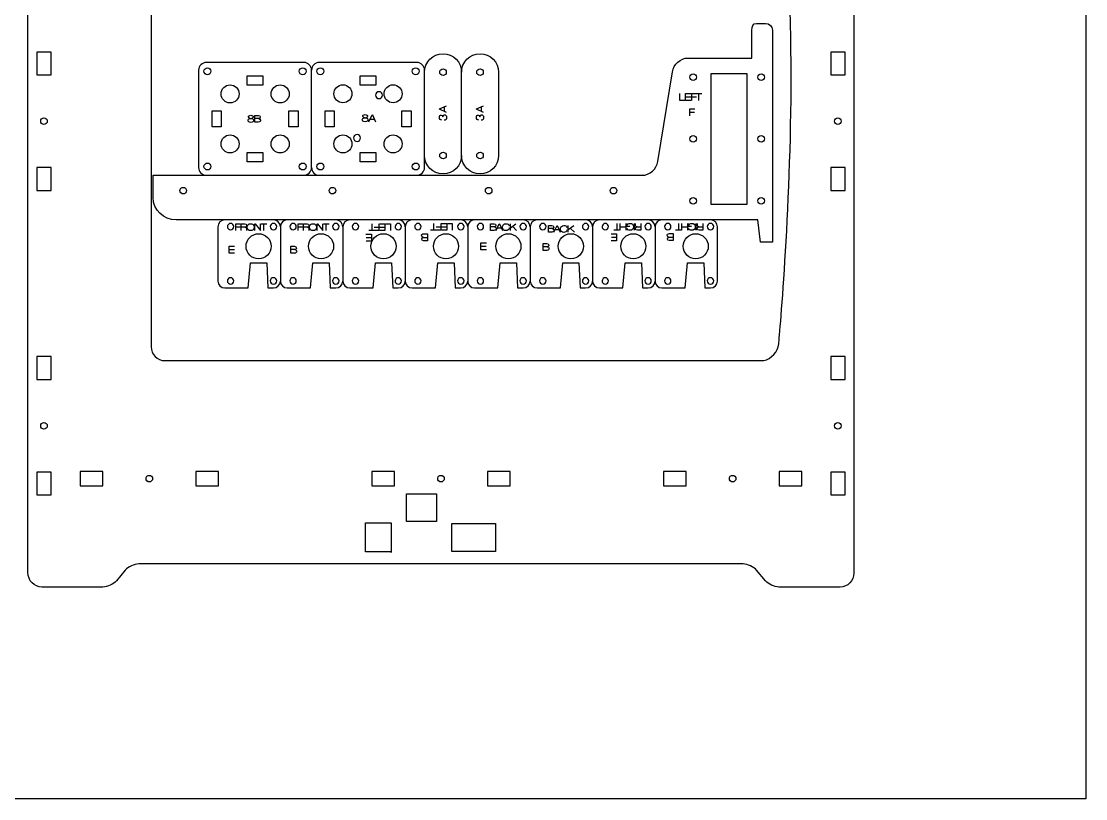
# Model space of a CAD drawing. Header units: millimetres. Extents: x -1219 to 0, y -610 to 0.
# Drawn here: x -461.6 to 0, y -609.6 to -272.3 of the extents above; entities that cross this region are included whole.
import ezdxf

# ---------------------------------------------------------------- set-up
doc = ezdxf.new("R2010")
doc.units = ezdxf.units.MM

msp = doc.modelspace()

# ---------------------------------------------------------------- linework, layer by layer
for p, q in [((0, 0), (0, -609.6)), ((0, -609.6), (-1219.2, -609.6))]:
    msp.add_line(p, q)
at = {"color": 1}
for points in [[(-458.76, -511.74), (-458.75, -144.55)], [(-100.52, -144.55), (-100.52, -511.74)], [(-405.33, -169.7), (-405.33, -413.48)], [(-172.42, -288.2), (-144.8, -288.2), (-144.8, -276.16)], [(-142.8, -273.15), (-138.87, -273.15)], [(-135.86, -276.16), (-135.86, -291.21), (-135.86, -291.21)], [(-454.9, -295.48), (-448.68, -295.48), (-448.68, -285.6), (-454.9, -285.6), (-454.9, -295.48), (-454.9, -295.48)], [(-110.58, -295.48), (-104.36, -295.48), (-104.36, -285.6), (-110.58, -285.6), (-110.58, -295.48), (-110.58, -295.48)], [(-339.07, -290.11), (-381.39, -290.12)], [(-290.1, -290.11), (-332.41, -290.12)], [(-135.86, -291.21), (-135.86, -368.07), (-141.08, -368.08), (-142.18, -358.42), (-391.23, -358.42), (-394.42, -358.42)], [(-384.72, -293.44), (-384.71, -335.76)], [(-335.74, -335.75), (-335.75, -293.43)], [(-286.76, -335.75), (-286.77, -293.43)], [(-270.71, -330.48), (-270.71, -294.36)], [(-254.66, -294.36), (-254.66, -330.48), (-254.66, -330.48)], [(-185.59, -333.11), (-179.22, -294.17)], [(-162.49, -294.92), (-146.99, -294.92), (-146.99, -351.7), (-162.49, -351.7), (-162.49, -294.92), (-162.49, -294.92)], [(-363.64, -295.93), (-356.82, -295.93), (-356.82, -299.94), (-363.64, -299.94), (-363.64, -295.93), (-363.64, -295.93)], [(-314.66, -295.93), (-307.84, -295.93), (-307.84, -299.94), (-314.66, -299.94), (-314.66, -295.93), (-314.66, -295.93)], [(-378.89, -311.18), (-374.88, -311.18), (-374.88, -318.01), (-378.89, -318.01), (-378.89, -311.18), (-378.89, -311.18)], [(-341.56, -318.02), (-345.58, -318.01), (-345.58, -311.18), (-341.56, -311.18), (-341.56, -318.02), (-341.56, -318.02)], [(-329.91, -311.18), (-325.9, -311.18), (-325.9, -318.01), (-329.91, -318.01), (-329.91, -311.18), (-329.91, -311.18)], [(-296.6, -311.18), (-292.59, -311.18), (-292.59, -318.01), (-296.6, -318.01), (-296.6, -311.18), (-296.6, -311.18)], [(-363.64, -329.25), (-356.82, -329.25), (-356.82, -333.26), (-363.64, -333.26), (-363.64, -329.25), (-363.64, -329.25)], [(-314.67, -333.26), (-314.66, -329.25), (-307.84, -329.25), (-307.83, -333.26), (-314.67, -333.26), (-314.67, -333.26)], [(-454.9, -345.64), (-448.68, -345.64), (-448.68, -335.76), (-454.9, -335.76), (-454.9, -345.64), (-454.9, -345.64)], [(-110.58, -345.64), (-104.36, -345.64), (-104.36, -335.76), (-110.58, -335.76), (-110.58, -345.64), (-110.58, -345.64)], [(-404.45, -348.75), (-404.45, -339.08), (-192.39, -339.08)], [(-376.36, -361.43), (-376.36, -384.97)], [(-349.28, -361.43), (-349.28, -384.97)], [(-322.2, -361.43), (-322.2, -384.97)], [(-295.11, -361.43), (-295.11, -384.97)], [(-268.03, -361.43), (-268.03, -384.97)], [(-240.95, -361.43), (-240.95, -384.97)], [(-213.87, -361.43), (-213.87, -384.97)], [(-186.78, -361.43), (-186.78, -384.97)], [(-159.7, -384.97), (-159.7, -361.43)], [(-373.35, -387.98), (-363.22, -387.98), (-362.22, -377.1), (-355.2, -377.1), (-355.2, -377.1), (-354.69, -387.98), (-352.29, -387.98)], [(-346.27, -387.98), (-336.14, -387.98), (-335.14, -377.1), (-328.11, -377.1), (-328.11, -377.1), (-327.61, -387.98), (-325.21, -387.98)], [(-319.19, -387.98), (-309.06, -387.98), (-308.05, -377.1), (-301.03, -377.1), (-300.53, -387.98), (-298.12, -387.98)], [(-292.11, -387.98), (-281.98, -387.98), (-280.97, -377.1), (-273.95, -377.1), (-273.95, -377.1), (-273.45, -387.98), (-271.04, -387.98)], [(-265.02, -387.98), (-254.89, -387.98), (-253.89, -377.1), (-246.87, -377.1), (-246.87, -377.1), (-246.37, -387.98), (-243.96, -387.98)], [(-237.94, -387.98), (-227.81, -387.98), (-226.81, -377.1), (-219.78, -377.1), (-219.79, -377.1), (-219.28, -387.98), (-216.88, -387.98)], [(-210.86, -387.98), (-200.73, -387.98), (-199.73, -377.1), (-192.7, -377.1), (-192.7, -377.1), (-192.2, -387.98), (-189.79, -387.98)], [(-183.78, -387.98), (-173.65, -387.98), (-172.64, -377.1), (-165.62, -377.1), (-165.62, -377.1), (-165.12, -387.98), (-162.71, -387.98)], [(-454.9, -427.62), (-448.68, -427.62), (-448.68, -417.74), (-454.9, -417.74), (-454.9, -427.62), (-454.9, -427.62)], [(-399.32, -419.5), (-139.69, -419.5), (-139.62, -419.44), (-139.62, -419.44)], [(-110.58, -427.62), (-104.36, -427.62), (-104.36, -417.74), (-110.58, -417.74), (-110.58, -427.62), (-110.58, -427.62)], [(-454.9, -477.78), (-448.68, -477.78), (-448.68, -467.9), (-454.9, -467.9), (-454.9, -477.78), (-454.9, -477.78)], [(-436.14, -473.82), (-426.26, -473.82), (-426.26, -467.6), (-436.14, -467.6), (-436.14, -473.82), (-436.14, -473.82)], [(-385.98, -473.82), (-376.1, -473.82), (-376.1, -467.6), (-385.98, -467.6), (-385.98, -473.82), (-385.98, -473.82)], [(-309.64, -473.82), (-299.76, -473.82), (-299.76, -467.6), (-309.64, -467.6), (-309.64, -473.82), (-309.64, -473.82)], [(-259.48, -473.82), (-249.6, -473.82), (-249.6, -467.6), (-259.48, -467.6), (-259.48, -473.82), (-259.48, -473.82)], [(-183.14, -473.82), (-173.26, -473.82), (-173.26, -467.6), (-183.14, -467.6), (-183.14, -473.82), (-183.14, -473.82)], [(-132.98, -473.82), (-123.1, -473.82), (-123.1, -467.6), (-132.98, -467.6), (-132.98, -473.82), (-132.98, -473.82)], [(-110.58, -477.78), (-104.36, -477.78), (-104.36, -467.9), (-110.58, -467.9), (-110.58, -477.78), (-110.58, -477.78)], [(-294.57, -477.28), (-281.53, -477.28), (-281.53, -489.32), (-294.57, -489.32), (-294.57, -477.28), (-294.57, -477.28)], [(-301.29, -502.46), (-312.32, -502.46), (-312.32, -489.92), (-301.29, -489.92), (-301.29, -502.77), (-301.29, -502.46), (-301.29, -502.46)], [(-274.91, -490.22), (-255.94, -490.22), (-255.94, -502.26), (-274.91, -502.26), (-274.91, -490.22), (-274.91, -490.22)], [(-148.57, -507.73), (-410.7, -507.73)], [(-416.52, -510.44), (-420.38, -515.05)], [(-138.89, -515.05), (-142.75, -510.44)], [(-426.2, -517.76), (-452.73, -517.76)], [(-106.54, -517.76), (-133.08, -517.76)]]:
    msp.add_lwpolyline(points, dxfattribs=at)
at = {"color": 5}
for points in [[(-173.83, -306.64), (-175.98, -306.64), (-175.98, -303.59)], [(-171.13, -306.64), (-173.54, -306.64), (-173.54, -303.59), (-171.16, -303.59)], [(-170.87, -306.64), (-170.87, -303.59), (-168.72, -303.59)], [(-169.06, -303.59), (-166.42, -303.59)], [(-167.73, -306.64), (-167.73, -303.59)], [(-277.22, -311.79), (-280.25, -310.4), (-280.25, -310.29), (-277.22, -308.9)], [(-261.17, -311.79), (-264.2, -310.4), (-264.2, -310.29), (-261.17, -308.9)], [(-173.54, -305.01), (-171.26, -305.01)], [(-170.87, -305.01), (-168.85, -305.01)], [(-360.32, -313.1), (-358.76, -313.1)], [(-358.86, -315.99), (-360.32, -315.99), (-360.32, -313.1), (-360.32, -313.1)], [(-310.88, -315.83), (-309.49, -312.8), (-309.38, -312.8), (-307.99, -315.83)], [(-278.84, -313.65), (-278.83, -313.65)], [(-278.22, -309.36), (-278.22, -311.34)], [(-262.79, -313.65), (-262.78, -313.65)], [(-262.17, -309.36), (-262.17, -311.34)], [(-171.72, -313.3), (-171.72, -310.27), (-169.59, -310.27)], [(-171.72, -311.68), (-169.71, -311.68)], [(-362.43, -314.44), (-362.43, -314.43)], [(-362.43, -314.44), (-361.74, -314.44)], [(-361.74, -314.43), (-361.74, -314.44)], [(-358.62, -314.48), (-360.32, -314.47)], [(-358.62, -314.47), (-358.62, -314.48)], [(-312.87, -314.16), (-312.87, -314.15)], [(-312.87, -314.16), (-312.19, -314.16)], [(-312.19, -314.15), (-312.19, -314.16)], [(-308.45, -314.83), (-310.43, -314.83)], [(-282.82, -359.94), (-282.82, -362.95)], [(-279.73, -359.94), (-279.73, -362.95), (-281.84, -362.95)], [(-279.47, -359.94), (-277.1, -359.94), (-277.1, -362.95), (-279.44, -362.95)], [(-276.81, -359.94), (-274.7, -359.94), (-274.7, -362.95)], [(-203.35, -360.07), (-203.35, -362.92)], [(-201.96, -362.95), (-201.96, -360.07)], [(-199.49, -360.07), (-199.49, -362.95)], [(-197.69, -361.35), (-199.05, -361.35), (-199.05, -360)], [(-195.74, -362.95), (-195.74, -360.07)], [(-192.88, -360.07), (-192.88, -362.95), (-194.46, -362.95)], [(-176.57, -360.07), (-176.57, -362.92)], [(-175.18, -362.95), (-175.18, -360.07)], [(-172.71, -360.07), (-172.71, -362.95)], [(-170.91, -361.35), (-172.27, -361.35), (-172.27, -360)], [(-168.96, -362.95), (-168.96, -360.07)], [(-166.1, -360.07), (-166.1, -362.95), (-167.68, -362.95)], [(-368.56, -363.04), (-368.56, -360.16), (-366.54, -360.16)], [(-368.56, -361.5), (-366.65, -361.5)], [(-366.32, -363.04), (-366.32, -360.16), (-364.74, -360.16)], [(-364.63, -361.64), (-366.32, -361.64)], [(-364.63, -361.63), (-364.63, -361.64)], [(-360.33, -363.04), (-360.33, -360.16), (-360.22, -360.16), (-357.95, -363.04), (-357.86, -363.04), (-357.86, -360.16)], [(-357.69, -360.16), (-355.21, -360.16)], [(-356.45, -363.04), (-356.45, -360.16)], [(-341.51, -363.04), (-341.51, -360.15), (-339.48, -360.15)], [(-341.51, -361.5), (-339.6, -361.5)], [(-339.27, -363.04), (-339.27, -360.15), (-337.69, -360.15)], [(-337.58, -361.64), (-339.27, -361.64)], [(-337.58, -361.63), (-337.58, -361.64)], [(-333.28, -363.04), (-333.28, -360.15), (-333.17, -360.15), (-330.9, -363.04), (-330.81, -363.04), (-330.81, -360.15)], [(-330.64, -360.16), (-328.16, -360.16)], [(-329.39, -363.04), (-329.39, -360.16)], [(-312.15, -364.58), (-309.76, -364.58), (-309.76, -367.61), (-312.12, -367.61)], [(-308.36, -363.1), (-310.95, -363.1)], [(-309.66, -360.09), (-309.66, -363.1)], [(-306.57, -360.09), (-306.57, -363.1), (-308.69, -363.1)], [(-306.57, -361.7), (-308.56, -361.7)], [(-306.31, -360.09), (-303.94, -360.09), (-303.94, -363.1), (-306.28, -363.1)], [(-303.94, -361.7), (-306.19, -361.7)], [(-303.65, -360.09), (-301.54, -360.09), (-301.54, -363.1)], [(-287.05, -364.43), (-285.51, -364.43), (-285.51, -367.46), (-285.51, -367.46)], [(-281.51, -362.95), (-284.11, -362.95)], [(-279.73, -361.55), (-281.72, -361.55)], [(-277.1, -361.55), (-279.34, -361.55)], [(-258.12, -360.09), (-256.56, -360.09)], [(-256.66, -362.97), (-258.12, -362.97), (-258.12, -360.09), (-258.12, -360.09)], [(-256.42, -361.46), (-258.12, -361.46)], [(-256.42, -361.46), (-256.42, -361.47)], [(-255.69, -362.97), (-254.37, -360.09), (-254.26, -360.09), (-252.94, -362.97)], [(-253.38, -362.02), (-255.26, -362.02)], [(-249.49, -361.9), (-247.12, -360.09)], [(-249.49, -362.97), (-249.49, -360.09)], [(-248.61, -361.23), (-246.85, -362.97)], [(-233.04, -360.84), (-231.48, -360.84)], [(-231.58, -363.72), (-233.04, -363.72), (-233.04, -360.84), (-233.04, -360.84)], [(-231.34, -362.21), (-233.04, -362.21)], [(-231.34, -362.21), (-231.34, -362.22)], [(-230.61, -363.72), (-229.29, -360.84), (-229.18, -360.84), (-227.86, -363.72)], [(-228.3, -362.77), (-230.18, -362.77)], [(-224.41, -362.65), (-222.04, -360.84)], [(-224.41, -363.72), (-224.41, -360.84)], [(-223.54, -361.98), (-221.78, -363.72)], [(-205.84, -364.43), (-203.45, -364.43), (-203.45, -367.46), (-205.81, -367.46)], [(-202.15, -362.95), (-204.64, -362.95)], [(-199.49, -361.61), (-201.96, -361.61)], [(-194.57, -361.47), (-192.88, -361.46)], [(-194.57, -361.47), (-194.57, -361.47)], [(-180.51, -364.37), (-178.98, -364.37), (-178.98, -367.4), (-178.98, -367.4)], [(-175.37, -362.95), (-177.86, -362.95)], [(-172.71, -361.61), (-175.18, -361.61)], [(-167.79, -361.47), (-167.79, -361.47), (-166.1, -361.46)], [(-309.76, -366.2), (-312.02, -366.2)], [(-287.31, -366.01), (-285.51, -366.02)], [(-287.31, -366.02), (-287.31, -366.01)], [(-285.51, -367.46), (-287.16, -367.46)], [(-259.92, -371.4), (-262.3, -371.4), (-262.3, -368.37), (-259.94, -368.37)], [(-235.31, -368.65), (-233.66, -368.65)], [(-233.77, -371.68), (-235.31, -371.68), (-235.31, -368.65), (-235.31, -368.65)], [(-203.45, -366.05), (-205.72, -366.05)], [(-180.77, -365.96), (-180.77, -365.95)], [(-180.77, -365.96), (-178.98, -365.96)], [(-178.98, -367.4), (-180.62, -367.4)], [(-369.12, -372.92), (-371.5, -372.92), (-371.5, -369.89), (-369.14, -369.89)], [(-371.5, -371.3), (-369.24, -371.3)], [(-344.74, -369.89), (-343.09, -369.89)], [(-343.2, -372.92), (-344.74, -372.92), (-344.74, -369.89), (-344.74, -369.89)], [(-342.95, -371.33), (-344.74, -371.33)], [(-342.95, -371.33), (-342.95, -371.33)], [(-262.3, -369.78), (-260.04, -369.78)], [(-233.51, -370.09), (-235.31, -370.09)], [(-233.51, -370.08), (-233.51, -370.09)]]:
    msp.add_lwpolyline(points, dxfattribs=at)
at = {"color": 1}
for points in [[(-127.75, -295.11), (-127.75, -269.98), (-129.49, -223.73), (-129.49, -223.73)], [(-144.8, -276.16), (-144.8, -274.5), (-144.45, -273.15), (-142.8, -273.15)], [(-138.87, -273.15), (-137.21, -273.15), (-135.86, -274.5), (-135.86, -276.16)], [(-381.39, -290.12), (-383.22, -290.12), (-384.72, -291.61), (-384.72, -293.44)], [(-335.75, -293.43), (-335.75, -291.6), (-337.25, -290.11), (-339.07, -290.11)], [(-332.41, -290.12), (-334.24, -290.12), (-335.74, -291.61), (-335.74, -293.44)], [(-286.77, -293.43), (-286.77, -291.6), (-288.27, -290.11), (-290.1, -290.11)], [(-286.76, -294.36), (-286.76, -289.93), (-283.17, -286.34), (-278.73, -286.34)], [(-278.73, -286.34), (-274.3, -286.34), (-270.71, -289.93), (-270.71, -294.36)], [(-270.71, -294.36), (-270.71, -289.93), (-267.12, -286.34), (-262.68, -286.34)], [(-262.68, -286.34), (-258.25, -286.34), (-254.66, -289.93), (-254.66, -294.36)], [(-179.22, -294.17), (-178.79, -290.88), (-175.73, -288.2), (-172.42, -288.2)], [(-382.4, -293.93), (-382.4, -293.09), (-381.73, -292.42), (-380.9, -292.42)], [(-380.9, -295.43), (-381.73, -295.43), (-382.4, -294.76), (-382.4, -293.93)], [(-380.9, -292.42), (-380.07, -292.42), (-379.39, -293.09), (-379.39, -293.93)], [(-379.39, -293.93), (-379.39, -294.76), (-380.07, -295.43), (-380.9, -295.43)], [(-341.06, -293.93), (-341.06, -293.09), (-340.39, -292.42), (-339.56, -292.42)], [(-339.56, -295.43), (-340.39, -295.43), (-341.06, -294.76), (-341.06, -293.93)], [(-339.56, -292.42), (-338.73, -292.42), (-338.05, -293.09), (-338.05, -293.93)], [(-338.05, -293.93), (-338.05, -294.76), (-338.73, -295.43), (-339.56, -295.43)], [(-333.42, -293.93), (-333.42, -293.09), (-332.75, -292.42), (-331.92, -292.42)], [(-331.92, -295.43), (-332.75, -295.43), (-333.42, -294.76), (-333.42, -293.93)], [(-331.92, -292.42), (-331.09, -292.42), (-330.41, -293.09), (-330.41, -293.93)], [(-330.41, -293.93), (-330.41, -294.76), (-331.09, -295.43), (-331.92, -295.43)], [(-292.08, -293.93), (-292.08, -293.09), (-291.41, -292.42), (-290.58, -292.42)], [(-290.58, -295.43), (-291.41, -295.43), (-292.08, -294.76), (-292.08, -293.93)], [(-290.58, -292.42), (-289.75, -292.42), (-289.07, -293.09), (-289.07, -293.93)], [(-289.07, -293.93), (-289.07, -294.76), (-289.75, -295.43), (-290.58, -295.43)], [(-280.16, -294.36), (-280.16, -293.57), (-279.52, -292.93), (-278.73, -292.93)], [(-278.73, -295.79), (-279.52, -295.79), (-280.16, -295.15), (-280.16, -294.36)], [(-278.73, -292.93), (-277.95, -292.93), (-277.31, -293.57), (-277.31, -294.36)], [(-277.31, -294.36), (-277.31, -295.15), (-277.95, -295.79), (-278.73, -295.79)], [(-264.11, -294.36), (-264.11, -293.57), (-263.47, -292.93), (-262.68, -292.93)], [(-262.68, -295.79), (-263.47, -295.79), (-264.11, -295.15), (-264.11, -294.36)], [(-262.68, -292.93), (-261.89, -292.93), (-261.25, -293.57), (-261.25, -294.36)], [(-261.25, -294.36), (-261.25, -295.15), (-261.89, -295.79), (-262.68, -295.79)], [(-171.63, -296.5), (-171.63, -295.71), (-170.99, -295.07), (-170.2, -295.07)], [(-170.2, -295.07), (-169.41, -295.07), (-168.77, -295.71), (-168.77, -296.5)], [(-142.22, -296.5), (-142.22, -295.71), (-141.58, -295.07), (-140.79, -295.07)], [(-140.79, -295.07), (-140, -295.07), (-139.36, -295.71), (-139.36, -296.5)], [(-133.12, -412.24), (-133.12, -412.24), (-127.75, -355.06), (-127.75, -295.11)], [(-375, -303.75), (-375, -301.59), (-373.25, -299.84), (-371.09, -299.84)], [(-371.09, -299.84), (-368.93, -299.84), (-367.18, -301.59), (-367.18, -303.75)], [(-353.28, -303.75), (-353.28, -301.59), (-351.52, -299.84), (-349.36, -299.84)], [(-349.36, -299.84), (-347.2, -299.84), (-345.45, -301.59), (-345.45, -303.75)], [(-326.04, -303.73), (-326.04, -301.57), (-324.29, -299.82), (-322.13, -299.82)], [(-322.13, -299.82), (-319.97, -299.82), (-318.22, -301.57), (-318.22, -303.73)], [(-304.32, -303.73), (-304.32, -301.57), (-302.56, -299.82), (-300.4, -299.82)], [(-300.4, -299.82), (-298.24, -299.82), (-296.49, -301.57), (-296.49, -303.73)], [(-170.2, -297.93), (-170.99, -297.93), (-171.63, -297.29), (-171.63, -296.5)], [(-168.77, -296.5), (-168.77, -297.29), (-169.41, -297.93), (-170.2, -297.93)], [(-140.79, -297.93), (-141.58, -297.93), (-142.22, -297.29), (-142.22, -296.5)], [(-139.36, -296.5), (-139.36, -297.29), (-140, -297.93), (-140.79, -297.93)], [(-371.09, -307.66), (-373.25, -307.66), (-375, -305.91), (-375, -303.75)], [(-367.18, -303.75), (-367.18, -305.91), (-368.93, -307.66), (-371.09, -307.66)], [(-349.36, -307.66), (-351.52, -307.66), (-353.28, -305.91), (-353.28, -303.75)], [(-345.45, -303.75), (-345.45, -305.91), (-347.2, -307.66), (-349.36, -307.66)], [(-322.13, -307.64), (-324.29, -307.64), (-326.04, -305.89), (-326.04, -303.73)], [(-318.22, -303.73), (-318.22, -305.89), (-319.97, -307.64), (-322.13, -307.64)], [(-306.48, -302.81), (-307.31, -302.81), (-307.99, -303.48), (-307.99, -304.31)], [(-307.99, -304.31), (-307.99, -305.14), (-307.31, -305.82), (-306.48, -305.82)], [(-304.98, -304.31), (-304.98, -303.48), (-305.65, -302.81), (-306.48, -302.81)], [(-306.48, -305.82), (-305.65, -305.82), (-304.98, -305.14), (-304.98, -304.31)], [(-300.4, -307.64), (-302.56, -307.64), (-304.32, -305.89), (-304.32, -303.73)], [(-296.49, -303.73), (-296.49, -305.89), (-298.24, -307.64), (-300.4, -307.64)], [(-453.22, -315.62), (-453.22, -314.83), (-452.58, -314.19), (-451.79, -314.19)], [(-451.79, -317.05), (-452.58, -317.05), (-453.22, -316.41), (-453.22, -315.62)], [(-451.79, -314.19), (-451, -314.19), (-450.36, -314.83), (-450.36, -315.62)], [(-450.36, -315.62), (-450.36, -316.41), (-451, -317.05), (-451.79, -317.05)], [(-108.9, -315.62), (-108.9, -314.83), (-108.26, -314.19), (-107.47, -314.19)], [(-107.47, -317.05), (-108.26, -317.05), (-108.9, -316.41), (-108.9, -315.62)], [(-107.47, -314.19), (-106.68, -314.19), (-106.04, -314.83), (-106.04, -315.62)], [(-106.04, -315.62), (-106.04, -316.41), (-106.68, -317.05), (-107.47, -317.05)], [(-375, -325.48), (-375, -323.32), (-373.25, -321.56), (-371.09, -321.56)], [(-371.09, -321.56), (-368.93, -321.56), (-367.18, -323.32), (-367.18, -325.48)], [(-353.28, -325.48), (-353.28, -323.32), (-351.52, -321.56), (-349.36, -321.56)], [(-349.36, -321.56), (-347.2, -321.56), (-345.45, -323.32), (-345.45, -325.48)], [(-326.04, -325.46), (-326.04, -323.3), (-324.29, -321.55), (-322.13, -321.55)], [(-322.13, -321.55), (-319.97, -321.55), (-318.22, -323.3), (-318.22, -325.46)], [(-316.01, -321.37), (-316.85, -321.37), (-317.52, -322.04), (-317.52, -322.87)], [(-317.52, -322.87), (-317.52, -323.7), (-316.85, -324.38), (-316.01, -324.38)], [(-314.51, -322.87), (-314.51, -322.04), (-315.18, -321.37), (-316.01, -321.37)], [(-316.01, -324.38), (-315.18, -324.38), (-314.51, -323.7), (-314.51, -322.87)], [(-304.32, -325.46), (-304.32, -323.3), (-302.56, -321.55), (-300.4, -321.55)], [(-300.4, -321.55), (-298.24, -321.55), (-296.49, -323.3), (-296.49, -325.46)], [(-171.63, -323.31), (-171.63, -322.52), (-170.99, -321.88), (-170.2, -321.88)], [(-170.2, -321.88), (-169.41, -321.88), (-168.77, -322.52), (-168.77, -323.31)], [(-142.22, -323.31), (-142.22, -322.52), (-141.58, -321.88), (-140.79, -321.88)], [(-140.79, -321.88), (-140, -321.88), (-139.36, -322.52), (-139.36, -323.31)], [(-371.09, -329.39), (-373.25, -329.39), (-375, -327.64), (-375, -325.48)], [(-367.18, -325.48), (-367.18, -327.64), (-368.93, -329.39), (-371.09, -329.39)], [(-349.36, -329.39), (-351.52, -329.39), (-353.28, -327.64), (-353.28, -325.48)], [(-345.45, -325.48), (-345.45, -327.64), (-347.2, -329.39), (-349.36, -329.39)], [(-322.13, -329.37), (-324.29, -329.37), (-326.04, -327.62), (-326.04, -325.46)], [(-318.22, -325.46), (-318.22, -327.62), (-319.97, -329.37), (-322.13, -329.37)], [(-300.4, -329.37), (-302.56, -329.37), (-304.32, -327.62), (-304.32, -325.46)], [(-296.49, -325.46), (-296.49, -327.62), (-298.24, -329.37), (-300.4, -329.37)], [(-170.2, -324.74), (-170.99, -324.74), (-171.63, -324.1), (-171.63, -323.31)], [(-168.77, -323.31), (-168.77, -324.1), (-169.41, -324.74), (-170.2, -324.74)], [(-140.79, -324.74), (-141.58, -324.74), (-142.22, -324.1), (-142.22, -323.31)], [(-139.36, -323.31), (-139.36, -324.1), (-140, -324.74), (-140.79, -324.74)], [(-278.73, -338.5), (-283.17, -338.5), (-286.76, -334.91), (-286.76, -330.48)], [(-280.16, -330.48), (-280.16, -329.69), (-279.52, -329.05), (-278.73, -329.05)], [(-278.73, -331.91), (-279.52, -331.91), (-280.16, -331.27), (-280.16, -330.48)], [(-278.73, -329.05), (-277.95, -329.05), (-277.31, -329.69), (-277.31, -330.48)], [(-277.31, -330.48), (-277.31, -331.27), (-277.95, -331.91), (-278.73, -331.91)], [(-270.71, -330.48), (-270.71, -334.91), (-274.3, -338.5), (-278.73, -338.5)], [(-262.68, -338.5), (-267.12, -338.5), (-270.71, -334.91), (-270.71, -330.48)], [(-264.11, -330.48), (-264.11, -329.69), (-263.47, -329.05), (-262.68, -329.05)], [(-262.68, -331.91), (-263.47, -331.91), (-264.11, -331.27), (-264.11, -330.48)], [(-262.68, -329.05), (-261.89, -329.05), (-261.25, -329.69), (-261.25, -330.48)], [(-261.25, -330.48), (-261.25, -331.27), (-261.89, -331.91), (-262.68, -331.91)], [(-254.66, -330.48), (-254.66, -334.91), (-258.25, -338.5), (-262.68, -338.5)], [(-384.71, -335.76), (-384.71, -337.59), (-383.21, -339.08), (-381.38, -339.08)], [(-382.4, -335.27), (-382.4, -334.43), (-381.73, -333.76), (-380.9, -333.76)], [(-380.9, -336.77), (-381.73, -336.77), (-382.4, -336.09), (-382.4, -335.27)], [(-380.9, -333.76), (-380.07, -333.76), (-379.39, -334.43), (-379.39, -335.27)], [(-379.39, -335.27), (-379.39, -336.1), (-380.07, -336.77), (-380.9, -336.77)], [(-341.06, -335.27), (-341.06, -334.43), (-340.39, -333.76), (-339.56, -333.76)], [(-339.56, -336.77), (-340.39, -336.77), (-341.06, -336.1), (-341.06, -335.27)], [(-339.56, -333.76), (-338.73, -333.76), (-338.05, -334.43), (-338.05, -335.27)], [(-338.05, -335.27), (-338.05, -336.09), (-338.73, -336.77), (-339.56, -336.77)], [(-339.07, -339.07), (-337.24, -339.07), (-335.74, -337.58), (-335.74, -335.75)], [(-335.73, -335.76), (-335.73, -337.59), (-334.23, -339.08), (-332.4, -339.08)], [(-333.42, -335.26), (-333.42, -334.43), (-332.75, -333.76), (-331.92, -333.76)], [(-331.92, -336.77), (-332.75, -336.77), (-333.42, -336.09), (-333.42, -335.26)], [(-331.92, -333.76), (-331.09, -333.76), (-330.41, -334.43), (-330.41, -335.26)], [(-330.41, -335.26), (-330.41, -336.1), (-331.09, -336.77), (-331.92, -336.77)], [(-292.08, -335.26), (-292.08, -334.43), (-291.41, -333.76), (-290.58, -333.76)], [(-290.58, -336.77), (-291.41, -336.77), (-292.08, -336.1), (-292.08, -335.26)], [(-290.58, -333.76), (-289.75, -333.76), (-289.07, -334.43), (-289.07, -335.26)], [(-289.07, -335.26), (-289.07, -336.09), (-289.75, -336.77), (-290.58, -336.77)], [(-290.09, -339.07), (-288.26, -339.07), (-286.76, -337.58), (-286.76, -335.75)], [(-192.39, -339.08), (-189.08, -339.08), (-186.02, -336.39), (-185.59, -333.11)], [(-392.81, -345.74), (-392.81, -344.95), (-392.17, -344.31), (-391.38, -344.31)], [(-391.38, -347.17), (-392.17, -347.17), (-392.81, -346.53), (-392.81, -345.74)], [(-391.38, -344.31), (-390.59, -344.31), (-389.95, -344.95), (-389.95, -345.74)], [(-389.95, -345.74), (-389.95, -346.53), (-390.59, -347.17), (-391.38, -347.17)], [(-328.15, -345.74), (-328.15, -344.95), (-327.51, -344.31), (-326.72, -344.31)], [(-326.72, -347.17), (-327.51, -347.17), (-328.15, -346.53), (-328.15, -345.74)], [(-326.72, -344.31), (-325.93, -344.31), (-325.29, -344.95), (-325.29, -345.74)], [(-325.29, -345.74), (-325.29, -346.53), (-325.93, -347.17), (-326.72, -347.17)], [(-260.36, -345.74), (-260.36, -344.95), (-259.72, -344.31), (-258.93, -344.31)], [(-258.93, -347.17), (-259.72, -347.17), (-260.36, -346.53), (-260.36, -345.74)], [(-258.93, -344.31), (-258.14, -344.31), (-257.5, -344.95), (-257.5, -345.74)], [(-257.5, -345.74), (-257.5, -346.53), (-258.14, -347.17), (-258.93, -347.17)], [(-206.18, -345.74), (-206.18, -344.95), (-205.54, -344.31), (-204.75, -344.31)], [(-204.75, -347.17), (-205.54, -347.17), (-206.18, -346.53), (-206.18, -345.74)], [(-204.75, -344.31), (-203.96, -344.31), (-203.32, -344.95), (-203.32, -345.74)], [(-203.32, -345.74), (-203.32, -346.53), (-203.96, -347.17), (-204.75, -347.17)], [(-394.42, -358.42), (-399.93, -358.42), (-404.45, -354.07), (-404.45, -348.75)], [(-171.63, -350.12), (-171.63, -349.33), (-170.99, -348.69), (-170.2, -348.69)], [(-170.2, -351.55), (-170.99, -351.55), (-171.63, -350.9), (-171.63, -350.12)], [(-170.2, -348.69), (-169.41, -348.69), (-168.77, -349.33), (-168.77, -350.12)], [(-168.77, -350.12), (-168.77, -350.9), (-169.41, -351.55), (-170.2, -351.55)], [(-142.22, -350.12), (-142.22, -349.33), (-141.58, -348.69), (-140.79, -348.69)], [(-140.79, -351.55), (-141.58, -351.55), (-142.22, -350.9), (-142.22, -350.12)], [(-140.79, -348.69), (-140, -348.69), (-139.36, -349.33), (-139.36, -350.12)], [(-139.36, -350.12), (-139.36, -350.9), (-140, -351.55), (-140.79, -351.55)], [(-373.35, -358.42), (-375.01, -358.42), (-376.36, -359.77), (-376.36, -361.43)], [(-370.84, -359.96), (-371.62, -359.95), (-372.25, -360.58), (-372.25, -361.35)], [(-369.44, -361.36), (-369.44, -360.59), (-370.06, -359.96), (-370.84, -359.96)], [(-352.28, -359.96), (-353.06, -359.95), (-353.69, -360.58), (-353.69, -361.35)], [(-349.28, -361.43), (-349.28, -359.77), (-350.63, -358.42), (-352.29, -358.42)], [(-350.88, -361.36), (-350.88, -360.59), (-351.51, -359.96), (-352.28, -359.96)], [(-346.27, -358.42), (-347.93, -358.42), (-349.28, -359.77), (-349.28, -361.43)], [(-343.76, -359.96), (-344.53, -359.95), (-345.16, -360.58), (-345.17, -361.35)], [(-342.36, -361.36), (-342.35, -360.59), (-342.98, -359.96), (-343.76, -359.96)], [(-325.2, -359.96), (-325.98, -359.95), (-326.61, -360.58), (-326.61, -361.35)], [(-322.2, -361.43), (-322.2, -359.77), (-323.54, -358.42), (-325.21, -358.42)], [(-323.8, -361.36), (-323.8, -360.59), (-324.42, -359.96), (-325.2, -359.96)], [(-319.19, -358.42), (-320.85, -358.42), (-322.2, -359.77), (-322.2, -361.43)], [(-316.67, -359.96), (-317.45, -359.95), (-318.08, -360.58), (-318.08, -361.35)], [(-315.27, -361.36), (-315.27, -360.59), (-315.9, -359.96), (-316.67, -359.96)], [(-298.12, -359.96), (-298.89, -359.95), (-299.52, -360.58), (-299.53, -361.35)], [(-295.11, -361.43), (-295.11, -359.77), (-296.46, -358.42), (-298.12, -358.42)], [(-296.72, -361.36), (-296.71, -360.59), (-297.34, -359.96), (-298.12, -359.96)], [(-292.11, -358.42), (-293.77, -358.42), (-295.11, -359.77), (-295.11, -361.43)], [(-289.59, -359.96), (-290.37, -359.95), (-291, -360.58), (-291, -361.35)], [(-288.19, -361.36), (-288.19, -360.59), (-288.82, -359.96), (-289.59, -359.96)], [(-271.03, -359.96), (-271.81, -359.95), (-272.44, -360.58), (-272.44, -361.35)], [(-268.03, -361.43), (-268.03, -359.77), (-269.38, -358.42), (-271.04, -358.42)], [(-269.63, -361.36), (-269.63, -360.59), (-270.26, -359.96), (-271.03, -359.96)], [(-265.02, -358.42), (-266.69, -358.42), (-268.03, -359.77), (-268.03, -361.43)], [(-262.51, -359.96), (-263.29, -359.95), (-263.92, -360.58), (-263.92, -361.35)], [(-261.11, -361.36), (-261.11, -360.59), (-261.74, -359.96), (-262.51, -359.96)], [(-243.95, -359.96), (-244.73, -359.95), (-245.36, -360.58), (-245.36, -361.35)], [(-240.95, -361.43), (-240.95, -359.77), (-242.3, -358.42), (-243.96, -358.42)], [(-242.55, -361.36), (-242.55, -360.59), (-243.18, -359.96), (-243.95, -359.96)], [(-237.94, -358.42), (-239.6, -358.42), (-240.95, -359.77), (-240.95, -361.43)], [(-235.43, -359.96), (-236.2, -359.95), (-236.83, -360.58), (-236.84, -361.35)], [(-234.03, -361.36), (-234.02, -360.59), (-234.65, -359.96), (-235.43, -359.96)], [(-216.87, -359.96), (-217.65, -359.95), (-218.28, -360.58), (-218.28, -361.35)], [(-213.87, -361.43), (-213.87, -359.77), (-215.21, -358.42), (-216.88, -358.42)], [(-215.47, -361.36), (-215.47, -360.59), (-216.1, -359.96), (-216.87, -359.96)], [(-210.86, -358.42), (-212.52, -358.42), (-213.87, -359.77), (-213.87, -361.43)], [(-208.35, -359.96), (-209.12, -359.95), (-209.75, -360.58), (-209.75, -361.35)], [(-206.95, -361.36), (-206.94, -360.59), (-207.57, -359.96), (-208.35, -359.96)], [(-189.79, -359.96), (-190.56, -359.95), (-191.2, -360.58), (-191.2, -361.35)], [(-186.79, -361.43), (-186.79, -359.77), (-188.13, -358.42), (-189.79, -358.42)], [(-188.39, -361.36), (-188.39, -360.59), (-189.01, -359.96), (-189.79, -359.96)], [(-183.78, -358.42), (-185.44, -358.42), (-186.78, -359.77), (-186.78, -361.43)], [(-181.26, -359.96), (-182.04, -359.95), (-182.67, -360.58), (-182.67, -361.35)], [(-179.86, -361.36), (-179.86, -360.59), (-180.49, -359.96), (-181.26, -359.96)], [(-162.71, -359.96), (-163.48, -359.95), (-164.11, -360.58), (-164.11, -361.35)], [(-159.7, -361.43), (-159.7, -359.77), (-161.05, -358.42), (-162.71, -358.42)], [(-161.31, -361.36), (-161.3, -360.59), (-161.93, -359.96), (-162.71, -359.96)], [(-372.25, -361.35), (-372.25, -362.13), (-371.62, -362.76), (-370.85, -362.76)], [(-370.85, -362.76), (-370.07, -362.77), (-369.44, -362.14), (-369.44, -361.36)], [(-364.15, -369.89), (-364.15, -366.88), (-361.71, -364.44), (-358.71, -364.44)], [(-358.71, -364.44), (-355.7, -364.44), (-353.27, -366.88), (-353.27, -369.89)], [(-353.69, -361.35), (-353.7, -362.13), (-353.07, -362.76), (-352.29, -362.76)], [(-352.29, -362.76), (-351.52, -362.77), (-350.89, -362.14), (-350.88, -361.36)], [(-345.17, -361.35), (-345.17, -362.13), (-344.54, -362.76), (-343.77, -362.76)], [(-343.77, -362.76), (-342.99, -362.77), (-342.36, -362.14), (-342.36, -361.36)], [(-337.07, -369.89), (-337.07, -366.88), (-334.63, -364.44), (-331.62, -364.44)], [(-331.62, -364.44), (-328.62, -364.44), (-326.18, -366.88), (-326.18, -369.89)], [(-326.61, -361.35), (-326.61, -362.13), (-325.99, -362.76), (-325.21, -362.76)], [(-325.21, -362.76), (-324.43, -362.77), (-323.8, -362.14), (-323.8, -361.36)], [(-318.08, -361.35), (-318.09, -362.13), (-317.46, -362.76), (-316.68, -362.76)], [(-316.68, -362.76), (-315.91, -362.77), (-315.28, -362.14), (-315.27, -361.36)], [(-309.98, -369.89), (-309.98, -366.88), (-307.55, -364.44), (-304.54, -364.44)], [(-304.54, -364.44), (-301.54, -364.44), (-299.1, -366.88), (-299.1, -369.89)], [(-299.53, -361.35), (-299.53, -362.13), (-298.9, -362.76), (-298.13, -362.76)], [(-298.13, -362.76), (-297.35, -362.77), (-296.72, -362.14), (-296.72, -361.36)], [(-291, -361.35), (-291, -362.13), (-290.38, -362.76), (-289.6, -362.76)], [(-289.6, -362.76), (-288.82, -362.77), (-288.19, -362.14), (-288.19, -361.36)], [(-282.9, -369.89), (-282.9, -366.88), (-280.46, -364.44), (-277.46, -364.44)], [(-277.46, -364.44), (-274.45, -364.44), (-272.02, -366.88), (-272.02, -369.89)], [(-272.44, -361.35), (-272.45, -362.13), (-271.82, -362.76), (-271.04, -362.76)], [(-271.04, -362.76), (-270.27, -362.77), (-269.64, -362.14), (-269.63, -361.36)], [(-263.92, -361.35), (-263.92, -362.13), (-263.3, -362.76), (-262.52, -362.76)], [(-262.52, -362.76), (-261.74, -362.77), (-261.11, -362.14), (-261.11, -361.36)], [(-255.82, -369.89), (-255.82, -366.88), (-253.38, -364.44), (-250.38, -364.44)], [(-250.38, -364.44), (-247.37, -364.44), (-244.94, -366.88), (-244.94, -369.89)], [(-245.36, -361.35), (-245.36, -362.13), (-244.74, -362.76), (-243.96, -362.76)], [(-243.96, -362.76), (-243.18, -362.77), (-242.55, -362.14), (-242.55, -361.36)], [(-236.84, -361.35), (-236.84, -362.13), (-236.21, -362.76), (-235.44, -362.76)], [(-235.44, -362.76), (-234.66, -362.77), (-234.03, -362.14), (-234.03, -361.36)], [(-228.74, -369.89), (-228.74, -366.88), (-226.3, -364.44), (-223.3, -364.44)], [(-223.3, -364.44), (-220.29, -364.44), (-217.85, -366.88), (-217.85, -369.89)], [(-218.28, -361.35), (-218.28, -362.13), (-217.66, -362.76), (-216.88, -362.76)], [(-216.88, -362.76), (-216.11, -362.77), (-215.47, -362.14), (-215.47, -361.36)], [(-209.75, -361.35), (-209.76, -362.13), (-209.13, -362.76), (-208.35, -362.76)], [(-208.35, -362.76), (-207.58, -362.77), (-206.95, -362.14), (-206.95, -361.36)], [(-201.65, -369.89), (-201.65, -366.88), (-199.22, -364.44), (-196.21, -364.44)], [(-196.21, -364.44), (-193.21, -364.44), (-190.77, -366.88), (-190.77, -369.89)], [(-191.2, -361.35), (-191.2, -362.13), (-190.57, -362.76), (-189.8, -362.76)], [(-189.8, -362.76), (-189.02, -362.77), (-188.39, -362.14), (-188.39, -361.36)], [(-182.67, -361.35), (-182.67, -362.13), (-182.05, -362.76), (-181.27, -362.76)], [(-181.27, -362.76), (-180.5, -362.77), (-179.86, -362.14), (-179.86, -361.36)], [(-174.57, -369.89), (-174.57, -366.88), (-172.14, -364.44), (-169.13, -364.44)], [(-169.13, -364.44), (-166.12, -364.44), (-163.69, -366.88), (-163.69, -369.89)], [(-164.11, -361.35), (-164.12, -362.13), (-163.49, -362.76), (-162.71, -362.76)], [(-162.71, -362.76), (-161.94, -362.77), (-161.31, -362.14), (-161.31, -361.36)], [(-358.71, -375.33), (-361.71, -375.33), (-364.15, -372.89), (-364.15, -369.89)], [(-353.27, -369.89), (-353.27, -372.89), (-355.7, -375.33), (-358.71, -375.33)], [(-331.62, -375.33), (-334.63, -375.33), (-337.07, -372.89), (-337.07, -369.89)], [(-326.18, -369.89), (-326.18, -372.89), (-328.62, -375.33), (-331.62, -375.33)], [(-304.54, -375.33), (-307.55, -375.33), (-309.98, -372.89), (-309.98, -369.89)], [(-299.1, -369.89), (-299.1, -372.89), (-301.54, -375.33), (-304.54, -375.33)], [(-277.46, -375.33), (-280.46, -375.33), (-282.9, -372.89), (-282.9, -369.89)], [(-272.02, -369.89), (-272.02, -372.89), (-274.45, -375.33), (-277.46, -375.33)], [(-250.38, -375.33), (-253.38, -375.33), (-255.82, -372.89), (-255.82, -369.89)], [(-244.94, -369.89), (-244.94, -372.89), (-247.37, -375.33), (-250.38, -375.33)], [(-223.3, -375.33), (-226.3, -375.33), (-228.74, -372.89), (-228.74, -369.89)], [(-217.85, -369.89), (-217.85, -372.89), (-220.29, -375.33), (-223.3, -375.33)], [(-196.21, -375.33), (-199.22, -375.33), (-201.65, -372.89), (-201.65, -369.89)], [(-190.77, -369.89), (-190.77, -372.89), (-193.21, -375.33), (-196.21, -375.33)], [(-169.13, -375.33), (-172.14, -375.33), (-174.57, -372.89), (-174.57, -369.89)], [(-163.69, -369.89), (-163.69, -372.89), (-166.12, -375.33), (-169.13, -375.33)], [(-376.36, -384.97), (-376.36, -386.63), (-375.01, -387.98), (-373.35, -387.98)], [(-370.84, -383.53), (-371.62, -383.53), (-372.25, -384.15), (-372.25, -384.93)], [(-372.25, -384.93), (-372.25, -385.7), (-371.62, -386.34), (-370.85, -386.34)], [(-370.85, -386.34), (-370.07, -386.34), (-369.44, -385.71), (-369.44, -384.94)], [(-369.44, -384.94), (-369.44, -384.16), (-370.06, -383.53), (-370.84, -383.53)], [(-353.69, -384.93), (-353.7, -385.7), (-353.07, -386.34), (-352.29, -386.34)], [(-352.28, -383.53), (-353.06, -383.53), (-353.69, -384.15), (-353.69, -384.93)], [(-352.29, -386.34), (-351.52, -386.34), (-350.89, -385.71), (-350.88, -384.94)], [(-352.29, -387.98), (-350.63, -387.98), (-349.28, -386.63), (-349.28, -384.97)], [(-350.88, -384.94), (-350.88, -384.16), (-351.51, -383.53), (-352.28, -383.53)], [(-349.28, -384.97), (-349.28, -386.63), (-347.93, -387.98), (-346.27, -387.98)], [(-343.76, -383.53), (-344.53, -383.53), (-345.16, -384.15), (-345.17, -384.93)], [(-345.17, -384.93), (-345.17, -385.7), (-344.54, -386.34), (-343.77, -386.34)], [(-343.77, -386.34), (-342.99, -386.34), (-342.36, -385.71), (-342.36, -384.94)], [(-342.36, -384.94), (-342.35, -384.16), (-342.98, -383.53), (-343.76, -383.53)], [(-325.2, -383.53), (-325.98, -383.53), (-326.61, -384.15), (-326.61, -384.93)], [(-326.61, -384.93), (-326.61, -385.7), (-325.99, -386.34), (-325.21, -386.34)], [(-325.21, -386.34), (-324.43, -386.34), (-323.8, -385.71), (-323.8, -384.94)], [(-325.21, -387.98), (-323.54, -387.98), (-322.2, -386.63), (-322.2, -384.97)], [(-323.8, -384.94), (-323.8, -384.16), (-324.42, -383.53), (-325.2, -383.53)], [(-322.2, -384.97), (-322.2, -386.63), (-320.85, -387.98), (-319.19, -387.98)], [(-318.08, -384.93), (-318.09, -385.7), (-317.46, -386.34), (-316.68, -386.34)], [(-316.67, -383.53), (-317.45, -383.53), (-318.08, -384.15), (-318.08, -384.93)], [(-316.68, -386.34), (-315.91, -386.34), (-315.28, -385.71), (-315.27, -384.94)], [(-315.27, -384.94), (-315.27, -384.16), (-315.9, -383.53), (-316.67, -383.53)], [(-298.12, -383.53), (-298.89, -383.53), (-299.52, -384.15), (-299.53, -384.93)], [(-299.53, -384.93), (-299.53, -385.7), (-298.9, -386.34), (-298.13, -386.34)], [(-298.13, -386.34), (-297.35, -386.34), (-296.72, -385.71), (-296.72, -384.94)], [(-296.72, -384.94), (-296.71, -384.16), (-297.34, -383.53), (-298.12, -383.53)], [(-298.12, -387.98), (-296.46, -387.98), (-295.11, -386.63), (-295.11, -384.97)], [(-295.11, -384.97), (-295.11, -386.63), (-293.77, -387.98), (-292.11, -387.98)], [(-289.59, -383.53), (-290.37, -383.53), (-291, -384.15), (-291, -384.93)], [(-291, -384.93), (-291, -385.7), (-290.38, -386.34), (-289.6, -386.34)], [(-289.6, -386.34), (-288.82, -386.34), (-288.19, -385.71), (-288.19, -384.94)], [(-288.19, -384.94), (-288.19, -384.16), (-288.81, -383.53), (-289.59, -383.53)], [(-272.44, -384.93), (-272.45, -385.7), (-271.82, -386.34), (-271.04, -386.34)], [(-271.03, -383.53), (-271.81, -383.53), (-272.44, -384.15), (-272.44, -384.93)], [(-271.04, -386.34), (-270.27, -386.34), (-269.64, -385.71), (-269.63, -384.94)], [(-271.04, -387.98), (-269.38, -387.98), (-268.03, -386.63), (-268.03, -384.97)], [(-269.63, -384.94), (-269.63, -384.16), (-270.26, -383.53), (-271.03, -383.53)], [(-268.03, -384.97), (-268.03, -386.63), (-266.69, -387.98), (-265.02, -387.98)], [(-262.51, -383.53), (-263.29, -383.53), (-263.92, -384.15), (-263.92, -384.93)], [(-263.92, -384.93), (-263.92, -385.7), (-263.3, -386.34), (-262.52, -386.34)], [(-262.52, -386.34), (-261.74, -386.34), (-261.11, -385.71), (-261.11, -384.94)], [(-261.11, -384.94), (-261.11, -384.16), (-261.73, -383.53), (-262.51, -383.53)], [(-245.36, -384.93), (-245.37, -385.7), (-244.74, -386.34), (-243.96, -386.34)], [(-243.95, -383.53), (-244.73, -383.53), (-245.36, -384.15), (-245.36, -384.93)], [(-243.96, -386.34), (-243.19, -386.34), (-242.56, -385.71), (-242.55, -384.94)], [(-243.96, -387.98), (-242.3, -387.98), (-240.95, -386.63), (-240.95, -384.97)], [(-242.55, -384.94), (-242.55, -384.16), (-243.18, -383.53), (-243.95, -383.53)], [(-240.95, -384.97), (-240.95, -386.63), (-239.6, -387.98), (-237.94, -387.98)], [(-235.43, -383.53), (-236.2, -383.53), (-236.83, -384.15), (-236.84, -384.93)], [(-236.84, -384.93), (-236.84, -385.7), (-236.21, -386.34), (-235.44, -386.34)], [(-235.44, -386.34), (-234.66, -386.34), (-234.03, -385.71), (-234.03, -384.94)], [(-234.03, -384.94), (-234.02, -384.16), (-234.65, -383.53), (-235.43, -383.53)], [(-216.87, -383.53), (-217.65, -383.53), (-218.28, -384.15), (-218.28, -384.93)], [(-218.28, -384.93), (-218.28, -385.7), (-217.66, -386.34), (-216.88, -386.34)], [(-216.88, -386.34), (-216.11, -386.34), (-215.47, -385.71), (-215.47, -384.94)], [(-216.88, -387.98), (-215.21, -387.98), (-213.87, -386.63), (-213.87, -384.97)], [(-215.47, -384.94), (-215.47, -384.16), (-216.1, -383.53), (-216.87, -383.53)], [(-213.87, -384.97), (-213.87, -386.63), (-212.52, -387.98), (-210.86, -387.98)], [(-209.75, -384.93), (-209.76, -385.7), (-209.13, -386.34), (-208.35, -386.34)], [(-208.34, -383.53), (-209.12, -383.53), (-209.75, -384.15), (-209.75, -384.93)], [(-208.35, -386.34), (-207.58, -386.34), (-206.95, -385.71), (-206.94, -384.94)], [(-206.94, -384.94), (-206.94, -384.16), (-207.57, -383.53), (-208.34, -383.53)], [(-189.79, -383.53), (-190.56, -383.53), (-191.2, -384.15), (-191.2, -384.93)], [(-191.2, -384.93), (-191.2, -385.7), (-190.57, -386.34), (-189.8, -386.34)], [(-189.8, -386.34), (-189.02, -386.34), (-188.39, -385.71), (-188.39, -384.94)], [(-188.39, -384.94), (-188.39, -384.16), (-189.01, -383.53), (-189.79, -383.53)], [(-189.79, -387.98), (-188.13, -387.98), (-186.78, -386.63), (-186.78, -384.97)], [(-186.78, -384.97), (-186.78, -386.63), (-185.44, -387.98), (-183.78, -387.98)], [(-181.26, -383.53), (-182.04, -383.53), (-182.67, -384.15), (-182.67, -384.93)], [(-182.67, -384.93), (-182.67, -385.7), (-182.05, -386.34), (-181.27, -386.34)], [(-181.27, -386.34), (-180.49, -386.34), (-179.87, -385.71), (-179.86, -384.94)], [(-179.86, -384.94), (-179.86, -384.16), (-180.49, -383.53), (-181.26, -383.53)], [(-164.11, -384.93), (-164.12, -385.7), (-163.49, -386.34), (-162.71, -386.34)], [(-162.71, -383.53), (-163.48, -383.53), (-164.11, -384.15), (-164.11, -384.93)], [(-161.31, -384.94), (-161.3, -384.16), (-161.93, -383.53), (-162.71, -383.53)], [(-162.71, -386.34), (-161.94, -386.34), (-161.31, -385.71), (-161.31, -384.94)], [(-162.71, -387.98), (-161.05, -387.98), (-159.7, -386.63), (-159.7, -384.97)], [(-405.33, -413.48), (-405.33, -416.81), (-402.64, -419.5), (-399.32, -419.5)], [(-139.62, -419.44), (-136.36, -418.84), (-133.43, -415.6), (-133.12, -412.24)], [(-453.22, -447.76), (-453.22, -446.97), (-452.58, -446.33), (-451.79, -446.33)], [(-451.79, -449.19), (-452.58, -449.19), (-453.22, -448.55), (-453.22, -447.76)], [(-451.79, -446.33), (-451, -446.33), (-450.36, -446.97), (-450.36, -447.76)], [(-450.36, -447.76), (-450.36, -448.55), (-451, -449.19), (-451.79, -449.19)], [(-108.9, -447.76), (-108.9, -446.97), (-108.26, -446.33), (-107.47, -446.33)], [(-107.47, -449.19), (-108.26, -449.19), (-108.9, -448.55), (-108.9, -447.76)], [(-107.47, -446.33), (-106.68, -446.33), (-106.04, -446.97), (-106.04, -447.76)], [(-106.04, -447.76), (-106.04, -448.55), (-106.68, -449.19), (-107.47, -449.19)], [(-407.55, -470.71), (-407.55, -469.92), (-406.91, -469.28), (-406.12, -469.28)], [(-406.12, -472.14), (-406.91, -472.14), (-407.55, -471.5), (-407.55, -470.71)], [(-406.12, -469.28), (-405.33, -469.28), (-404.69, -469.92), (-404.69, -470.71)], [(-404.69, -470.71), (-404.69, -471.5), (-405.33, -472.14), (-406.12, -472.14)], [(-281.05, -470.71), (-281.05, -469.92), (-280.41, -469.28), (-279.62, -469.28)], [(-279.62, -472.14), (-280.41, -472.14), (-281.05, -471.5), (-281.05, -470.71)], [(-279.62, -469.28), (-278.83, -469.28), (-278.19, -469.92), (-278.19, -470.71)], [(-278.19, -470.71), (-278.19, -471.5), (-278.83, -472.14), (-279.62, -472.14)], [(-154.55, -470.71), (-154.55, -469.92), (-153.91, -469.28), (-153.12, -469.28)], [(-153.12, -472.14), (-153.91, -472.14), (-154.55, -471.5), (-154.55, -470.71)], [(-153.12, -469.28), (-152.33, -469.28), (-151.69, -469.92), (-151.69, -470.71)], [(-151.69, -470.71), (-151.69, -471.5), (-152.33, -472.14), (-153.12, -472.14)], [(-410.7, -507.73), (-412.65, -507.73), (-415.27, -508.95), (-416.52, -510.44)], [(-142.75, -510.44), (-144, -508.95), (-146.62, -507.73), (-148.57, -507.73)], [(-452.73, -517.76), (-456.04, -517.76), (-458.75, -515.05), (-458.75, -511.34)], [(-100.52, -511.74), (-100.52, -515.05), (-103.23, -517.76), (-106.54, -517.76)], [(-420.38, -515.05), (-421.63, -516.54), (-424.25, -517.76), (-426.2, -517.76)], [(-133.08, -517.76), (-135.02, -517.76), (-137.64, -516.54), (-138.89, -515.05)]]:
    msp.add_open_spline(points, degree=3, dxfattribs=at)
at = {"color": 5}
for points in [[(-363.12, -313.78), (-363.12, -313.29), (-362.76, -313.03), (-362.09, -313.03)], [(-362.43, -314.43), (-362.97, -314.39), (-363.12, -314.03), (-363.12, -313.78)], [(-362.09, -313.03), (-361.41, -313.03), (-361.04, -313.29), (-361.04, -313.78)], [(-361.04, -313.78), (-361.04, -314.03), (-361.2, -314.39), (-361.74, -314.43)], [(-358.76, -313.1), (-358.3, -313.1), (-357.98, -313.35), (-357.98, -313.82)], [(-357.98, -313.82), (-357.98, -314.16), (-358.28, -314.48), (-358.62, -314.47)], [(-313.57, -313.5), (-313.57, -313.01), (-313.2, -312.75), (-312.53, -312.75)], [(-312.87, -314.15), (-313.41, -314.12), (-313.57, -313.75), (-313.57, -313.5)], [(-312.53, -312.75), (-311.86, -312.75), (-311.49, -313.01), (-311.49, -313.5)], [(-311.49, -313.5), (-311.49, -313.75), (-311.65, -314.12), (-312.19, -314.15)], [(-280.3, -313.97), (-280.3, -313.25), (-279.97, -312.94), (-279.51, -312.94)], [(-279.51, -312.94), (-279.22, -312.94), (-278.9, -313.11), (-278.84, -313.65)], [(-278.83, -313.65), (-278.77, -313.07), (-278.43, -312.87), (-278.03, -312.87)], [(-278.03, -312.87), (-277.7, -312.87), (-277.17, -313.09), (-277.17, -314.03)], [(-264.24, -313.97), (-264.24, -313.25), (-263.92, -312.94), (-263.46, -312.94)], [(-263.46, -312.94), (-263.17, -312.94), (-262.84, -313.11), (-262.79, -313.65)], [(-262.78, -313.65), (-262.72, -313.07), (-262.38, -312.87), (-261.98, -312.87)], [(-261.98, -312.87), (-261.65, -312.87), (-261.12, -313.09), (-261.12, -314.03)], [(-363.28, -315.3), (-363.28, -314.82), (-363.03, -314.5), (-362.43, -314.44)], [(-362.09, -316.15), (-362.98, -316.15), (-363.28, -315.76), (-363.28, -315.3)], [(-360.89, -315.3), (-360.89, -315.76), (-361.18, -316.15), (-362.09, -316.15)], [(-361.74, -314.44), (-361.14, -314.5), (-360.89, -314.82), (-360.89, -315.3)], [(-357.89, -315.2), (-357.89, -315.54), (-358.11, -315.99), (-358.86, -315.99)], [(-358.62, -314.48), (-358.25, -314.5), (-357.89, -314.7), (-357.89, -315.2)], [(-313.73, -315.02), (-313.73, -314.54), (-313.48, -314.22), (-312.87, -314.16)], [(-312.53, -315.88), (-313.43, -315.88), (-313.73, -315.48), (-313.73, -315.02)], [(-311.33, -315.02), (-311.33, -315.48), (-311.63, -315.88), (-312.53, -315.88)], [(-312.19, -314.16), (-311.58, -314.22), (-311.33, -314.54), (-311.33, -315.02)], [(-279.29, -315.1), (-279.91, -315.07), (-280.3, -314.81), (-280.3, -313.97)], [(-278.16, -315.18), (-278.18, -315.18), (-278.22, -315.18), (-278.25, -315.18)], [(-277.17, -314.03), (-277.17, -314.81), (-277.56, -315.18), (-278.16, -315.18)], [(-263.24, -315.1), (-263.86, -315.07), (-264.24, -314.81), (-264.24, -313.97)], [(-262.11, -315.18), (-262.13, -315.18), (-262.17, -315.18), (-262.2, -315.18)], [(-261.12, -314.03), (-261.12, -314.81), (-261.51, -315.18), (-262.11, -315.18)], [(-198.95, -360.87), (-198.75, -360.21), (-198.19, -359.94), (-197.58, -359.94)], [(-197.58, -359.94), (-196.76, -359.94), (-196.09, -360.49), (-196.09, -361.44)], [(-195.21, -360.86), (-195.21, -360.76), (-195.22, -360.18), (-195.27, -360.07)], [(-172.16, -360.87), (-171.97, -360.21), (-171.41, -359.94), (-170.8, -359.94)], [(-170.8, -359.94), (-169.98, -359.94), (-169.31, -360.49), (-169.31, -361.44)], [(-168.43, -360.86), (-168.43, -360.76), (-168.43, -360.18), (-168.49, -360.07)], [(-364.74, -360.16), (-364.16, -360.16), (-363.94, -360.43), (-363.94, -360.94)], [(-363.94, -360.94), (-363.94, -361.22), (-364.13, -361.6), (-364.63, -361.63)], [(-364.63, -361.64), (-364.19, -361.64), (-363.99, -361.85), (-363.99, -362.24)], [(-363.99, -362.24), (-363.99, -362.35), (-363.99, -362.92), (-363.93, -363.04)], [(-363.65, -361.6), (-363.65, -360.64), (-362.98, -360.09), (-362.16, -360.09)], [(-362.16, -363.1), (-362.98, -363.1), (-363.65, -362.55), (-363.65, -361.6)], [(-362.16, -360.09), (-361.34, -360.09), (-360.67, -360.64), (-360.67, -361.6)], [(-360.67, -361.6), (-360.67, -362.55), (-361.34, -363.1), (-362.16, -363.1)], [(-337.69, -360.15), (-337.11, -360.15), (-336.89, -360.43), (-336.89, -360.94)], [(-336.89, -360.94), (-336.89, -361.22), (-337.08, -361.6), (-337.58, -361.63)], [(-337.58, -361.64), (-337.14, -361.64), (-336.94, -361.85), (-336.94, -362.24)], [(-336.94, -362.24), (-336.94, -362.35), (-336.94, -362.92), (-336.88, -363.04)], [(-336.6, -361.6), (-336.6, -360.64), (-335.93, -360.09), (-335.11, -360.09)], [(-335.11, -363.1), (-335.93, -363.1), (-336.6, -362.55), (-336.6, -361.6)], [(-335.11, -360.09), (-334.29, -360.09), (-333.62, -360.64), (-333.62, -361.6)], [(-333.62, -361.6), (-333.62, -362.55), (-334.29, -363.1), (-335.11, -363.1)], [(-288.07, -365.25), (-288.07, -364.9), (-287.85, -364.43), (-287.05, -364.43)], [(-255.69, -362.19), (-255.69, -362.53), (-255.91, -362.97), (-256.66, -362.97)], [(-256.56, -360.09), (-256.1, -360.09), (-255.78, -360.34), (-255.78, -360.81)], [(-255.78, -360.81), (-255.78, -361.15), (-256.08, -361.47), (-256.42, -361.46)], [(-256.42, -361.47), (-256.04, -361.48), (-255.69, -361.69), (-255.69, -362.19)], [(-252.93, -361.6), (-252.93, -360.65), (-252.26, -360.09), (-251.43, -360.09)], [(-251.43, -363.1), (-252.26, -363.1), (-252.93, -362.55), (-252.93, -361.6)], [(-251.43, -360.09), (-250.75, -360.09), (-250.21, -360.37), (-250.06, -361)], [(-249.99, -361.94), (-250.07, -362.72), (-250.77, -363.1), (-251.43, -363.1)], [(-230.61, -362.94), (-230.61, -363.28), (-230.83, -363.72), (-231.58, -363.72)], [(-231.48, -360.84), (-231.02, -360.84), (-230.7, -361.09), (-230.7, -361.56)], [(-230.7, -361.56), (-230.7, -361.9), (-231, -362.22), (-231.34, -362.21)], [(-231.34, -362.22), (-230.96, -362.23), (-230.61, -362.44), (-230.61, -362.94)], [(-227.85, -362.35), (-227.85, -361.4), (-227.18, -360.84), (-226.35, -360.84)], [(-226.35, -363.85), (-227.18, -363.85), (-227.85, -363.3), (-227.85, -362.35)], [(-226.35, -360.84), (-225.67, -360.84), (-225.13, -361.12), (-224.98, -361.75)], [(-224.91, -362.7), (-224.99, -363.47), (-225.69, -363.85), (-226.35, -363.85)], [(-199.05, -361.35), (-199, -361.02), (-198.95, -360.87), (-198.95, -360.87)], [(-197.58, -362.95), (-198.48, -362.95), (-198.9, -362.55), (-199, -361.99)], [(-196.09, -361.44), (-196.09, -362.39), (-196.76, -362.95), (-197.58, -362.95)], [(-195.26, -362.16), (-195.26, -361.89), (-195.07, -361.5), (-194.57, -361.47)], [(-194.46, -362.95), (-195.04, -362.95), (-195.26, -362.67), (-195.26, -362.16)], [(-194.57, -361.47), (-195.01, -361.46), (-195.21, -361.26), (-195.21, -360.86)], [(-181.53, -365.19), (-181.53, -364.84), (-181.31, -364.37), (-180.51, -364.37)], [(-172.27, -361.35), (-172.22, -361.02), (-172.16, -360.87), (-172.16, -360.87)], [(-170.8, -362.95), (-171.7, -362.95), (-172.12, -362.55), (-172.22, -361.99)], [(-169.31, -361.44), (-169.31, -362.39), (-169.98, -362.95), (-170.8, -362.95)], [(-168.48, -362.16), (-168.48, -361.89), (-168.29, -361.5), (-167.79, -361.47)], [(-167.68, -362.95), (-168.26, -362.95), (-168.48, -362.67), (-168.48, -362.16)], [(-167.79, -361.47), (-168.23, -361.46), (-168.43, -361.26), (-168.43, -360.86)], [(-287.31, -366.01), (-287.7, -365.99), (-288.07, -365.78), (-288.07, -365.25)], [(-287.98, -366.71), (-287.98, -366.35), (-287.66, -366.01), (-287.31, -366.02)], [(-287.16, -367.46), (-287.64, -367.46), (-287.98, -367.2), (-287.98, -366.71)], [(-233.66, -368.65), (-233.18, -368.65), (-232.84, -368.9), (-232.84, -369.4)], [(-180.77, -365.95), (-181.16, -365.94), (-181.53, -365.73), (-181.53, -365.19)], [(-181.44, -366.65), (-181.44, -366.29), (-181.12, -365.95), (-180.77, -365.96)], [(-180.62, -367.4), (-181.1, -367.4), (-181.44, -367.14), (-181.44, -366.65)], [(-342.18, -372.09), (-342.18, -372.45), (-342.41, -372.92), (-343.2, -372.92)], [(-343.09, -369.89), (-342.61, -369.89), (-342.28, -370.15), (-342.28, -370.64)], [(-342.28, -370.64), (-342.28, -370.99), (-342.59, -371.33), (-342.95, -371.33)], [(-342.95, -371.33), (-342.55, -371.35), (-342.18, -371.56), (-342.18, -372.09)], [(-232.75, -370.85), (-232.75, -371.2), (-232.98, -371.68), (-233.77, -371.68)], [(-232.84, -369.4), (-232.84, -369.75), (-233.16, -370.09), (-233.51, -370.08)], [(-233.51, -370.09), (-233.12, -370.11), (-232.75, -370.32), (-232.75, -370.85)]]:
    msp.add_open_spline(points, degree=3, dxfattribs=at)

doc.saveas('drawing.dxf')
